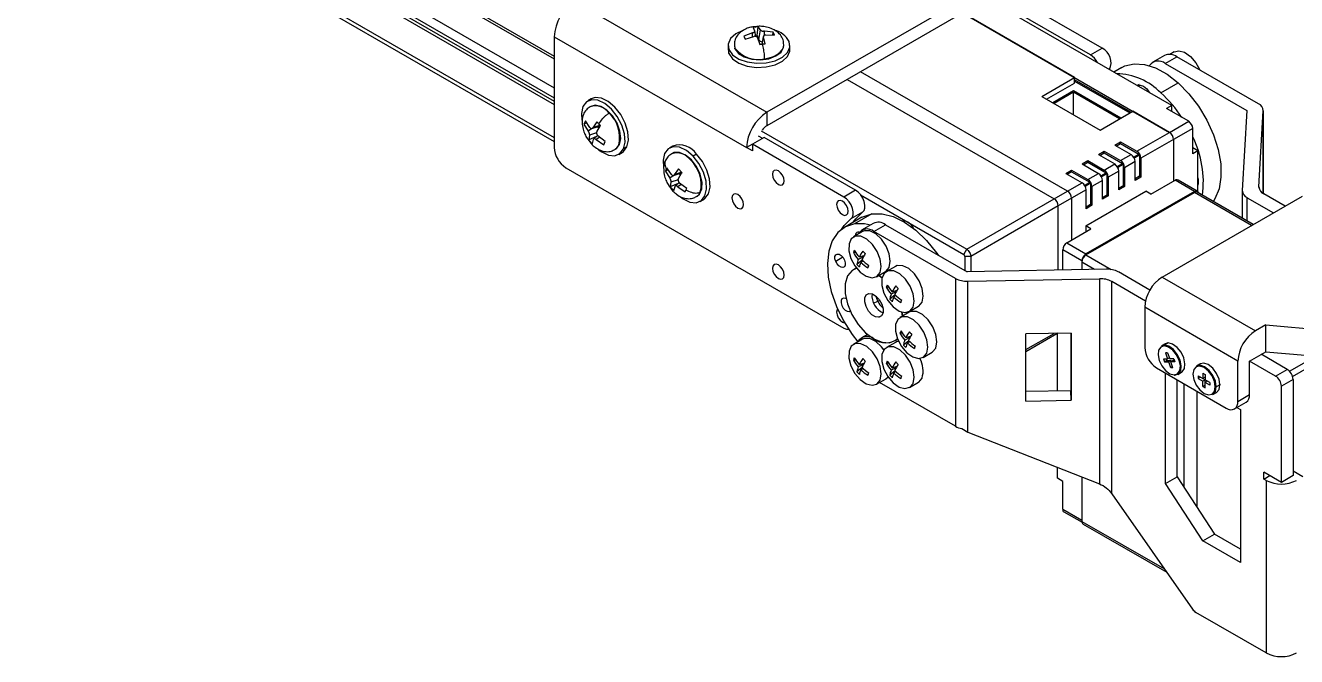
# Model space of a CAD drawing. Header units: millimetres. Extents: x 1258 to 2922, y -135 to 1239.
# Drawn here: x 1422.9 to 1500.1, y 1131.6 to 1170 of the extents above; entities that cross this region are included whole.
import ezdxf

# ---------------------------------------------------------------- set-up
doc = ezdxf.new("R2010")
doc.units = ezdxf.units.MM
doc.header["$LTSCALE"] = 6

msp = doc.modelspace()

# ---------------------------------------------------------------- linework, layer by layer
at = {"color": 7, "linetype": 'Continuous', "lineweight": 25}
for p, q in [((1423.571, 1186.28), (1455.037, 1168.115)), ((1423.571, 1186.28), (1455.037, 1168.115)), ((1423.571, 1186.113), (1455.037, 1167.948)), ((1423.571, 1184.361), (1455.037, 1166.196)), ((1423.571, 1183.749), (1455.037, 1165.584)), ((1423.571, 1183.545), (1455.037, 1165.38)), ((1423.571, 1183.341), (1455.037, 1165.176)), ((1422.937, 1181.453), (1455.037, 1162.922)), ((1481.129, 1172.32), (1467.942, 1164.707)), ((1456.274, 1171.443), (1467.942, 1164.707)), ((1481.129, 1171.504), (1467.942, 1163.891)), ((1492.513, 1165.115), (1481.553, 1171.443)), ((1487.573, 1168.192), (1482.013, 1171.402)), ((1488.28, 1168.6), (1482.72, 1171.81)), ((1479.803, 1170.738), (1492.372, 1163.483)), ((1486.608, 1166.81), (1479.803, 1170.738)), ((1467.097, 1169.86), (1467.197, 1169.656)), ((1467.464, 1169.933), (1467.189, 1169.899)), ((1467.197, 1169.656), (1467.201, 1169.628)), ((1467.274, 1169.31), (1467.199, 1169.655)), ((1467.342, 1169.363), (1467.417, 1169.903)), ((1467.561, 1169.705), (1467.417, 1169.903)), ((1467.441, 1169.117), (1467.561, 1169.705)), ((1467.583, 1169.679), (1467.561, 1169.705)), ((1467.787, 1169.624), (1467.731, 1169.625)), ((1468.318, 1169.579), (1467.787, 1169.624)), ((1455.037, 1169.299), (1466.704, 1162.564)), ((1455.037, 1169.299), (1455.037, 1162.563)), ((1467.057, 1169.526), (1466.536, 1169.34)), ((1466.536, 1169.34), (1466.611, 1169.155)), ((1466.611, 1169.155), (1467.141, 1169.316)), ((1467.108, 1169.542), (1467.057, 1169.526)), ((1467.141, 1169.316), (1467.197, 1169.321)), ((1467.264, 1169.353), (1467.342, 1169.363)), ((1467.342, 1169.363), (1467.441, 1169.117)), ((1467.346, 1169.268), (1467.367, 1169.234)), ((1467.367, 1169.234), (1467.511, 1168.831)), ((1467.73, 1169.331), (1467.625, 1168.85)), ((1467.731, 1169.283), (1467.727, 1169.319)), ((1467.831, 1168.874), (1467.731, 1169.283)), ((1467.82, 1169.405), (1467.872, 1169.414)), ((1467.872, 1169.414), (1468.392, 1169.394)), ((1468.292, 1169.398), (1468.318, 1169.579)), ((1468.392, 1169.394), (1468.318, 1169.579)), ((1465.589, 1168.759), (1465.589, 1168.514)), ((1465.589, 1168.514), (1465.638, 1168.269)), ((1465.638, 1168.269), (1465.638, 1168.514)), ((1465.964, 1168.807), (1465.964, 1168.759)), ((1465.964, 1168.759), (1466.003, 1168.563)), ((1466.003, 1168.563), (1466.003, 1168.611)), ((1468.964, 1168.759), (1468.964, 1168.807)), ((1469.339, 1168.514), (1469.339, 1168.759)), ((1487.573, 1168.192), (1488.28, 1168.6)), ((1492.073, 1168.154), (1491.366, 1167.746)), ((1492.116, 1167.672), (1492.823, 1168.08)), ((1492.668, 1168.383), (1492.392, 1168.223)), ((1497.773, 1165.223), (1492.823, 1168.08)), ((1489.475, 1167.429), (1488.99, 1167.15)), ((1492.116, 1167.672), (1497.065, 1164.814)), ((1472.803, 1166.697), (1485.372, 1159.441)), ((1486.185, 1159.911), (1473.616, 1167.167)), ((1484.628, 1165.667), (1486.608, 1166.81)), ((1486.608, 1166.479), (1486.608, 1166.81)), ((1490.034, 1164.706), (1486.608, 1166.683)), ((1486.608, 1166.601), (1489.963, 1164.665)), ((1484.915, 1165.502), (1486.608, 1166.479)), ((1486.555, 1166.003), (1485.301, 1165.279)), ((1486.555, 1165.921), (1485.372, 1165.238)), ((1489.418, 1164.35), (1486.555, 1166.003)), ((1489.347, 1164.309), (1486.555, 1165.921)), ((1486.555, 1164.555), (1486.555, 1165.921)), ((1490.539, 1166.403), (1490.414, 1166.331)), ((1491.85, 1165.884), (1492.91, 1166.496)), ((1457.281, 1165.514), (1457.069, 1165.392)), ((1457.257, 1165.067), (1457.215, 1165.043)), ((1484.628, 1165.667), (1488.164, 1163.626)), ((1492.513, 1165.115), (1492.195, 1164.932)), ((1492.513, 1164.748), (1492.513, 1165.115)), ((1467.942, 1164.707), (1467.942, 1163.891)), ((1488.164, 1163.626), (1490.144, 1164.769)), ((1492.372, 1163.483), (1490.144, 1164.769)), ((1493.539, 1164.156), (1492.195, 1164.932)), ((1497.065, 1164.814), (1496.791, 1159.945)), ((1497.804, 1160.176), (1498.065, 1164.795)), ((1498.065, 1159.768), (1498.065, 1164.814)), ((1456.925, 1164.19), (1456.837, 1163.991)), ((1457.006, 1164.068), (1456.837, 1163.991)), ((1456.837, 1163.991), (1457.096, 1163.557)), ((1457.195, 1163.782), (1456.925, 1164.19)), ((1457.096, 1163.557), (1457.126, 1163.512)), ((1457.23, 1163.748), (1457.195, 1163.782)), ((1457.317, 1163.724), (1457.834, 1163.889)), ((1457.369, 1163.766), (1457.345, 1163.738)), ((1457.616, 1164.128), (1457.369, 1163.766)), ((1457.601, 1163.469), (1457.613, 1163.511)), ((1457.613, 1163.511), (1457.831, 1163.902)), ((1467.588, 1163.585), (1480.068, 1156.38)), ((1490.392, 1162.34), (1492.372, 1163.483)), ((1492.372, 1163.483), (1493.539, 1164.156)), ((1493.786, 1163.727), (1492.62, 1163.054)), ((1493.786, 1162.176), (1493.786, 1163.727)), ((1456.99, 1163.181), (1457.287, 1162.785)), ((1457.169, 1163.314), (1457.129, 1163.025)), ((1457.603, 1163.239), (1457.129, 1163.025)), ((1457.175, 1163.352), (1457.169, 1163.314)), ((1457.345, 1162.799), (1457.414, 1163.058)), ((1457.414, 1163.058), (1457.431, 1163.083)), ((1457.663, 1163.294), (1457.425, 1163.077)), ((1457.545, 1163.073), (1457.587, 1163.043)), ((1457.587, 1163.043), (1458.036, 1162.738)), ((1457.638, 1163.271), (1457.653, 1163.306)), ((1457.686, 1163.268), (1457.65, 1163.309)), ((1458.123, 1162.936), (1457.686, 1163.268)), ((1458.036, 1162.738), (1458.123, 1162.936)), ((1458.989, 1162.74), (1458.948, 1162.716)), ((1467.058, 1162.768), (1466.704, 1162.564)), ((1467.765, 1163.176), (1467.058, 1162.768)), ((1467.058, 1162.768), (1467.058, 1162.36)), ((1472.618, 1159.558), (1467.058, 1162.768)), ((1467.411, 1163.278), (1467.676, 1163.125)), ((1473.325, 1159.967), (1467.765, 1163.176)), ((1489.049, 1162.707), (1489.402, 1162.911)), ((1489.049, 1162.707), (1490.039, 1162.136)), ((1489.137, 1162.656), (1489.402, 1162.809)), ((1489.402, 1162.911), (1490.392, 1162.34)), ((1489.402, 1162.809), (1489.402, 1162.911)), ((1489.402, 1162.809), (1490.516, 1162.166)), ((1492.62, 1163.054), (1490.64, 1161.911)), ((1492.62, 1163.054), (1492.62, 1160.517)), ((1458.715, 1162.445), (1458.757, 1162.469)), ((1458.944, 1162.144), (1459.156, 1162.266)), ((1459.447, 1162.605), (1459.235, 1162.483)), ((1462.231, 1162.657), (1462.019, 1162.534)), ((1462.206, 1162.209), (1462.165, 1162.185)), ((1463.671, 1162.159), (1463.459, 1162.037)), ((1467.058, 1162.36), (1466.704, 1162.564)), ((1488.059, 1162.136), (1488.412, 1162.34)), ((1488.059, 1162.136), (1489.049, 1161.564)), ((1488.147, 1162.085), (1488.412, 1162.238)), ((1488.412, 1162.34), (1489.402, 1161.768)), ((1488.412, 1162.238), (1488.412, 1162.34)), ((1488.412, 1162.238), (1489.526, 1161.595)), ((1489.402, 1161.768), (1490.039, 1162.136)), ((1490.551, 1162.105), (1490.551, 1160.819)), ((1490.64, 1161.911), (1490.64, 1160.768)), ((1494.104, 1162.36), (1493.786, 1162.543)), ((1494.104, 1162.36), (1493.786, 1162.176)), ((1494.104, 1159.87), (1494.104, 1162.36)), ((1455.744, 1161.338), (1472.618, 1151.597)), ((1461.956, 1161.212), (1461.787, 1161.136)), ((1461.787, 1161.136), (1462.045, 1160.7)), ((1462.146, 1160.925), (1461.875, 1161.334)), ((1462.567, 1161.269), (1462.319, 1160.909)), ((1462.783, 1161.043), (1462.567, 1161.269)), ((1463.358, 1161.812), (1463.317, 1161.788)), ((1486.079, 1160.993), (1486.432, 1161.197)), ((1486.432, 1161.197), (1487.422, 1160.625)), ((1486.432, 1161.095), (1486.432, 1161.197)), ((1487.069, 1161.564), (1487.422, 1161.768)), ((1487.069, 1161.564), (1488.059, 1160.993)), ((1487.157, 1161.513), (1487.422, 1161.666)), ((1487.422, 1161.768), (1488.412, 1161.197)), ((1487.422, 1161.666), (1487.422, 1161.768)), ((1487.422, 1161.666), (1488.536, 1161.023)), ((1488.412, 1161.197), (1489.049, 1161.564)), ((1489.296, 1161.135), (1488.66, 1160.768)), ((1489.296, 1159.992), (1489.296, 1161.135)), ((1489.561, 1161.533), (1489.561, 1160.247)), ((1490.286, 1161.707), (1489.65, 1161.339)), ((1489.65, 1161.339), (1489.65, 1160.196)), ((1490.286, 1160.564), (1490.286, 1161.707)), ((1462.045, 1160.7), (1462.076, 1160.655)), ((1462.118, 1160.458), (1462.077, 1160.17)), ((1462.556, 1160.386), (1462.077, 1160.17)), ((1462.124, 1160.495), (1462.118, 1160.458)), ((1462.181, 1160.891), (1462.146, 1160.925)), ((1462.268, 1160.866), (1462.827, 1161.045)), ((1462.319, 1160.909), (1462.295, 1160.88)), ((1462.612, 1160.437), (1462.373, 1160.22)), ((1462.552, 1160.611), (1462.564, 1160.652)), ((1462.564, 1160.652), (1462.783, 1161.043)), ((1462.584, 1160.412), (1462.601, 1160.449)), ((1462.636, 1160.409), (1462.599, 1160.451)), ((1463.072, 1160.077), (1462.636, 1160.409)), ((1486.079, 1160.993), (1487.069, 1160.421)), ((1486.167, 1160.942), (1486.432, 1161.095)), ((1486.185, 1159.911), (1487.069, 1160.421)), ((1486.432, 1161.095), (1487.546, 1160.452)), ((1487.422, 1160.625), (1488.059, 1160.993)), ((1487.581, 1160.39), (1487.581, 1159.104)), ((1488.306, 1160.564), (1487.67, 1160.197)), ((1488.306, 1159.421), (1488.306, 1160.564)), ((1488.571, 1160.962), (1488.571, 1159.676)), ((1488.66, 1160.768), (1488.66, 1159.625)), ((1490.551, 1160.819), (1490.286, 1160.666)), ((1490.64, 1160.768), (1490.286, 1160.564)), ((1490.551, 1160.819), (1490.64, 1160.768)), ((1491.25, 1159.726), (1492.717, 1160.573)), ((1493.883, 1159.899), (1492.717, 1160.573)), ((1494.058, 1159.917), (1492.892, 1160.59)), ((1462.077, 1160.17), (1462.292, 1159.944)), ((1462.292, 1159.944), (1462.363, 1160.201)), ((1462.363, 1160.201), (1462.38, 1160.226)), ((1462.495, 1160.216), (1462.536, 1160.185)), ((1462.536, 1160.185), (1462.984, 1159.879)), ((1463.665, 1159.587), (1463.706, 1159.611)), ((1473.325, 1159.967), (1472.618, 1159.558)), ((1473.628, 1159.689), (1479.892, 1156.074)), ((1485.372, 1159.441), (1486.185, 1159.911)), ((1487.316, 1159.992), (1486.432, 1159.482)), ((1487.29, 1157.807), (1490.931, 1159.91)), ((1493.883, 1159.899), (1487.307, 1156.103)), ((1487.307, 1156.038), (1493.883, 1159.834)), ((1487.316, 1158.849), (1487.316, 1159.992)), ((1487.67, 1160.197), (1487.67, 1159.053)), ((1488.571, 1159.676), (1488.306, 1159.523)), ((1488.66, 1159.625), (1488.306, 1159.421)), ((1488.571, 1159.676), (1488.66, 1159.625)), ((1489.561, 1160.247), (1489.296, 1160.094)), ((1489.65, 1160.196), (1489.296, 1159.992)), ((1489.561, 1160.247), (1489.65, 1160.196)), ((1491.25, 1159.726), (1490.931, 1159.91)), ((1491.932, 1154.695), (1500.453, 1159.614)), ((1497.461, 1157.887), (1494.058, 1159.852)), ((1494.104, 1160.197), (1494.117, 1160.205)), ((1496.79, 1159.926), (1496.79, 1158.275)), ((1499.392, 1159.002), (1498.097, 1159.749)), ((1463.894, 1159.286), (1464.106, 1159.409)), ((1480.068, 1156.38), (1485.372, 1159.441)), ((1485.619, 1159.013), (1480.316, 1155.951)), ((1486.432, 1159.482), (1485.619, 1159.013)), ((1485.619, 1155.121), (1485.619, 1159.013)), ((1486.432, 1159.482), (1486.432, 1156.945)), ((1487.581, 1159.104), (1487.316, 1158.951)), ((1487.67, 1159.053), (1487.316, 1158.849)), ((1487.581, 1159.104), (1487.67, 1159.053)), ((1497.083, 1159.518), (1498.685, 1158.593)), ((1473.706, 1158.327), (1472.645, 1157.714)), ((1473.743, 1158.632), (1473.036, 1158.224)), ((1474.308, 1158.537), (1473.247, 1157.924)), ((1473.738, 1157.454), (1473.193, 1157.14)), ((1473.545, 1157.418), (1473.456, 1157.425)), ((1474.395, 1157.949), (1473.688, 1157.541)), ((1474.438, 1157.467), (1475.145, 1157.875)), ((1479.388, 1154.609), (1474.438, 1157.467)), ((1475.145, 1157.875), (1480.095, 1155.018)), ((1486.141, 1156.777), (1487.608, 1157.624)), ((1487.608, 1157.624), (1487.29, 1157.807)), ((1487.29, 1157.807), (1487.29, 1157.44)), ((1486.141, 1156.777), (1487.307, 1156.103)), ((1473.34, 1156.174), (1473.187, 1156.183)), ((1473.793, 1155.914), (1473.48, 1155.765)), ((1473.546, 1155.915), (1473.842, 1156.004)), ((1480.316, 1155.951), (1479.962, 1155.951)), ((1479.962, 1155.951), (1479.962, 1155.094)), ((1480.316, 1155.951), (1480.316, 1155.022)), ((1487.06, 1155.675), (1485.893, 1156.348)), ((1485.893, 1155.127), (1485.893, 1156.348)), ((1473.377, 1155.25), (1473.188, 1155.141)), ((1473.73, 1155.723), (1473.404, 1155.463)), ((1473.642, 1155.595), (1473.757, 1155.698)), ((1474.096, 1155.42), (1474.066, 1155.263)), ((1474.593, 1154.715), (1475.138, 1155.029)), ((1475.738, 1155.343), (1475.193, 1155.028)), ((1488.53, 1155.176), (1480.095, 1155.018)), ((1487.06, 1155.675), (1487.06, 1155.148)), ((1487.06, 1155.609), (1487.06, 1155.148)), ((1491.182, 1153.903), (1489.27, 1155.007)), ((1474.933, 1154.65), (1474.75, 1154.805)), ((1479.388, 1154.609), (1479.388, 1145.627)), ((1480.127, 1154.441), (1488.129, 1154.591)), ((1480.127, 1145.28), (1480.127, 1154.441)), ((1488.129, 1154.591), (1488.129, 1142.136)), ((1490.917, 1153.24), (1488.869, 1154.422)), ((1488.869, 1141.528), (1488.869, 1154.422)), ((1491.932, 1154.695), (1497.589, 1151.43)), ((1475.34, 1154.063), (1475.187, 1154.072)), ((1475.73, 1153.612), (1475.404, 1153.351)), ((1475.793, 1153.803), (1475.48, 1153.654)), ((1475.546, 1153.803), (1475.842, 1153.893)), ((1475.642, 1153.483), (1475.757, 1153.587)), ((1476.096, 1153.309), (1476.066, 1153.152)), ((1476.593, 1152.603), (1477.138, 1152.918)), ((1496.528, 1149.592), (1490.871, 1152.858)), ((1490.871, 1152.858), (1490.871, 1150.409)), ((1472.93, 1152.599), (1472.996, 1152.627)), ((1476.567, 1152.555), (1476.021, 1152.241)), ((1476.178, 1152.331), (1476.135, 1152.568)), ((1474.043, 1151.214), (1473.688, 1151.009)), ((1476.169, 1151.275), (1476.015, 1151.284)), ((1476.374, 1151.016), (1476.671, 1151.105)), ((1486.412, 1151.293), (1483.664, 1151.241)), ((1483.664, 1150.172), (1485.547, 1151.259)), ((1483.664, 1147.158), (1483.664, 1151.241)), ((1485.57, 1151.277), (1485.547, 1151.259)), ((1485.547, 1151.259), (1485.575, 1151.275)), ((1485.575, 1147.772), (1485.575, 1151.277)), ((1486.38, 1151.292), (1486.38, 1147.787)), ((1486.412, 1151.293), (1486.412, 1147.21)), ((1498.217, 1151.792), (1497.589, 1151.43)), ((1498.217, 1151.792), (1502.203, 1151.44)), ((1498.217, 1150.159), (1498.217, 1151.792)), ((1473.738, 1150.922), (1473.193, 1150.607)), ((1475.738, 1150.724), (1475.193, 1150.409)), ((1476.559, 1150.824), (1476.233, 1150.564)), ((1476.622, 1151.015), (1476.308, 1150.866)), ((1476.471, 1150.696), (1476.585, 1150.799)), ((1476.924, 1150.521), (1476.895, 1150.364)), ((1492.111, 1150.646), (1491.885, 1150.515)), ((1492.07, 1150.562), (1491.885, 1150.515)), ((1492.296, 1150.693), (1492.07, 1150.562)), ((1492.296, 1150.693), (1492.111, 1150.646)), ((1473.34, 1149.642), (1473.187, 1149.651)), ((1477.421, 1149.816), (1477.966, 1150.131)), ((1492.008, 1149.725), (1492.262, 1149.724)), ((1492.008, 1149.725), (1492.071, 1149.543)), ((1492.213, 1149.624), (1492.071, 1149.543)), ((1492.262, 1150.089), (1492.136, 1150.09)), ((1492.136, 1150.09), (1492.262, 1149.724)), ((1492.178, 1149.725), (1492.213, 1149.624)), ((1492.213, 1149.624), (1492.466, 1149.624)), ((1492.262, 1150.089), (1492.388, 1149.724)), ((1492.367, 1149.785), (1492.262, 1149.724)), ((1492.466, 1149.624), (1492.325, 1149.542)), ((1492.641, 1149.723), (1492.388, 1149.724)), ((1492.593, 1149.623), (1492.451, 1149.542)), ((1492.487, 1149.562), (1492.466, 1149.624)), ((1492.676, 1149.623), (1492.593, 1149.623)), ((1492.641, 1149.723), (1492.704, 1149.541)), ((1496.528, 1147.143), (1496.528, 1149.592)), ((1497.235, 1149.592), (1498.217, 1150.159)), ((1497.235, 1147.551), (1497.235, 1149.592)), ((1498.816, 1148.68), (1497.235, 1149.592)), ((1499.523, 1149.088), (1497.943, 1150.001)), ((1498.217, 1150.159), (1502.203, 1149.807)), ((1499.668, 1148.968), (1501.264, 1149.89)), ((1499.845, 1148.662), (1501.878, 1149.835)), ((1473.73, 1149.191), (1473.404, 1148.93)), ((1473.793, 1149.382), (1473.48, 1149.233)), ((1473.546, 1149.382), (1473.842, 1149.472)), ((1473.642, 1149.062), (1473.757, 1149.166)), ((1474.096, 1148.887), (1474.066, 1148.731)), ((1475.34, 1149.444), (1475.187, 1149.453)), ((1475.73, 1148.993), (1475.404, 1148.732)), ((1475.793, 1149.184), (1475.48, 1149.035)), ((1475.546, 1149.184), (1475.842, 1149.274)), ((1475.642, 1148.864), (1475.757, 1148.968)), ((1491.579, 1149.184), (1495.821, 1146.735)), ((1492.071, 1149.543), (1492.325, 1149.542)), ((1492.137, 1142.147), (1492.137, 1148.862)), ((1492.451, 1149.177), (1492.325, 1149.542)), ((1492.577, 1149.176), (1492.451, 1149.542)), ((1492.704, 1149.541), (1492.451, 1149.542)), ((1492.556, 1149.238), (1492.451, 1149.177)), ((1492.577, 1149.176), (1492.451, 1149.177)), ((1492.885, 1148.783), (1493.111, 1148.914)), ((1494.232, 1149.421), (1494.006, 1149.291)), ((1494.407, 1148.858), (1494.548, 1148.776)), ((1494.407, 1148.858), (1494.407, 1148.531)), ((1498.816, 1148.68), (1499.523, 1149.088)), ((1474.593, 1148.182), (1475.138, 1148.497)), ((1479.388, 1145.627), (1474.777, 1148.289)), ((1476.096, 1148.689), (1476.066, 1148.533)), ((1476.593, 1147.984), (1477.138, 1148.299)), ((1492.844, 1142.555), (1492.844, 1148.453)), ((1493.247, 1148.221), (1493.247, 1141.937)), ((1494.124, 1148.694), (1494.407, 1148.531)), ((1494.124, 1148.694), (1494.124, 1148.531)), ((1494.266, 1148.613), (1494.124, 1148.531)), ((1494.124, 1148.531), (1494.407, 1148.368)), ((1494.266, 1148.613), (1494.548, 1148.449)), ((1494.266, 1148.613), (1494.266, 1148.613)), ((1494.548, 1148.613), (1494.407, 1148.531)), ((1494.548, 1148.449), (1494.407, 1148.368)), ((1494.407, 1148.041), (1494.407, 1148.368)), ((1494.548, 1148.123), (1494.407, 1148.041)), ((1494.407, 1148.041), (1494.548, 1147.959)), ((1494.548, 1148.776), (1494.548, 1148.449)), ((1494.831, 1148.286), (1494.548, 1148.449)), ((1494.548, 1148.286), (1494.548, 1148.449)), ((1494.69, 1148.368), (1494.548, 1148.286)), ((1494.548, 1147.959), (1494.548, 1148.286)), ((1494.831, 1148.123), (1494.548, 1148.286)), ((1494.831, 1148.286), (1494.69, 1148.368)), ((1494.831, 1148.286), (1494.831, 1148.123)), ((1495.439, 1148.147), (1495.213, 1148.017)), ((1499.876, 1148.476), (1499.169, 1148.068)), ((1499.169, 1142.221), (1499.169, 1148.068)), ((1499.876, 1148.476), (1499.876, 1142.63)), ((1486.38, 1147.787), (1483.664, 1147.736)), ((1486.412, 1147.21), (1486.38, 1147.787)), ((1494.06, 1140.689), (1494.06, 1147.751)), ((1495.006, 1147.559), (1495.232, 1147.689)), ((1496.528, 1147.143), (1497.235, 1147.551)), ((1483.664, 1147.158), (1486.412, 1147.21)), ((1496.321, 1146.685), (1497.028, 1147.093)), ((1496.468, 1146.77), (1496.677, 1146.649)), ((1496.677, 1146.649), (1496.677, 1137.354)), ((1479.764, 1145.491), (1480.127, 1145.28)), ((1480.127, 1145.28), (1488.129, 1142.136)), ((1485.575, 1142.467), (1485.575, 1143.14)), ((1499.169, 1142.221), (1498.108, 1142.834)), ((1498.108, 1142.425), (1498.108, 1142.834)), ((1498.108, 1142.425), (1498.462, 1142.63)), ((1499.876, 1142.63), (1499.169, 1142.221)), ((1500.466, 1142.562), (1499.876, 1142.902)), ((1485.893, 1142.283), (1485.575, 1142.467)), ((1485.893, 1140.589), (1485.893, 1142.283)), ((1487.06, 1142.556), (1487.06, 1139.915)), ((1487.06, 1142.556), (1487.06, 1139.85)), ((1492.137, 1142.147), (1492.844, 1142.555)), ((1494.407, 1138.665), (1492.137, 1142.147)), ((1492.844, 1142.555), (1495.114, 1139.073)), ((1498.25, 1142.344), (1498.108, 1142.425)), ((1498.25, 1142.344), (1498.25, 1131.859)), ((1488.869, 1141.528), (1493.772, 1134.524)), ((1485.893, 1140.589), (1487.06, 1139.915)), ((1485.966, 1140.429), (1487.065, 1139.794)), ((1487.132, 1139.69), (1492.206, 1136.761)), ((1494.407, 1138.665), (1495.114, 1139.073)), ((1496.677, 1138.171), (1495.114, 1139.073)), ((1496.677, 1137.354), (1494.407, 1138.665)), ((1498.25, 1131.859), (1493.982, 1134.323))]:
    msp.add_line(p, q, dxfattribs=at)
at = {"color": 8, "linetype": 'Continuous', "lineweight": 25}
for p, q in [((1423.156, 1181.579), (1455.037, 1163.175)), ((1467.188, 1169.911), (1467.257, 1169.886)), ((1467.797, 1169.396), (1467.787, 1169.624)), ((1467.067, 1169.293), (1467.057, 1169.526)), ((1467.643, 1168.853), (1467.731, 1169.283)), ((1498.065, 1164.795), (1498.065, 1159.768)), ((1457.361, 1163.738), (1457.096, 1163.557)), ((1457.601, 1163.465), (1457.169, 1163.314)), ((1457.812, 1163.921), (1457.369, 1163.766)), ((1457.796, 1163.185), (1457.587, 1163.043)), ((1490.195, 1161.981), (1490.516, 1162.166)), ((1490.551, 1162.105), (1490.23, 1161.92)), ((1489.205, 1161.409), (1489.526, 1161.595)), ((1489.561, 1161.533), (1489.24, 1161.348)), ((1462.307, 1160.879), (1462.045, 1160.7)), ((1462.552, 1160.609), (1462.118, 1160.458)), ((1462.763, 1161.063), (1462.319, 1160.909)), ((1487.225, 1160.266), (1487.546, 1160.452)), ((1487.581, 1160.39), (1487.261, 1160.205)), ((1488.215, 1160.838), (1488.536, 1161.023)), ((1488.571, 1160.962), (1488.25, 1160.777)), ((1462.744, 1160.327), (1462.536, 1160.185)), ((1497.359, 1157.828), (1493.883, 1159.834)), ((1497.804, 1160.139), (1497.804, 1160.176)), ((1497.083, 1158.105), (1497.083, 1159.518)), ((1472.555, 1155.898), (1472.116, 1155.644)), ((1487.307, 1156.038), (1488.839, 1155.154)), ((1487.833, 1155.163), (1487.06, 1155.609)), ((1474.42, 1153.116), (1474.668, 1153.224)), ((1474.668, 1153.224), (1474.785, 1153.292)), ((1472.93, 1152.599), (1472.992, 1152.636)), ((1474.742, 1152.249), (1474.915, 1152.35)), ((1483.664, 1150.29), (1485.366, 1151.273)), ((1487.06, 1139.85), (1492.067, 1136.959))]:
    msp.add_line(p, q, dxfattribs=at)
at = {"color": 7, "linetype": 'Continuous', "lineweight": 25, "flags": 128}
for points in [[(1466.472, 1169.677), (1466.047, 1169.468), (1465.737, 1169.18), (1465.596, 1168.852), (1465.638, 1168.514)], [(1465.638, 1168.514), (1465.858, 1168.2), (1466.236, 1167.941), (1466.734, 1167.762), (1467.304, 1167.68), (1467.889, 1167.705), (1468.432, 1167.832), (1468.881, 1168.05), (1469.191, 1168.337), (1469.332, 1168.666), (1469.291, 1169.004)], [(1465.638, 1168.269), (1465.858, 1167.955), (1466.236, 1167.696), (1466.734, 1167.517), (1467.304, 1167.435), (1467.889, 1167.46), (1468.432, 1167.587), (1468.881, 1167.805), (1469.191, 1168.092), (1469.332, 1168.421), (1469.339, 1168.514)], [(1466.003, 1168.563), (1466.207, 1168.286), (1466.563, 1168.067), (1467.028, 1167.93), (1467.545, 1167.894), (1468.052, 1167.962), (1468.489, 1168.126), (1468.802, 1168.367), (1468.953, 1168.655), (1468.964, 1168.759)], [(1492.668, 1168.383), (1492.942, 1168.448), (1493.294, 1168.353), (1493.655, 1168.098), (1493.978, 1167.718), (1494.213, 1167.277)], [(1489.475, 1167.429), (1489.66, 1167.522), (1490.225, 1167.657), (1490.859, 1167.617), (1491.534, 1167.404), (1492.227, 1167.025), (1492.91, 1166.496)], [(1490.414, 1166.331), (1490.42, 1166.334), (1490.594, 1166.363), (1490.798, 1166.288), (1491, 1166.121), (1491.167, 1165.893)], [(1492.91, 1166.496), (1493.558, 1165.836), (1494.144, 1165.07), (1494.647, 1164.229), (1495.047, 1163.345), (1495.329, 1162.451), (1495.482, 1161.582), (1495.501, 1160.771), (1495.384, 1160.05), (1495.136, 1159.446), (1495.048, 1159.308)], [(1456.778, 1165.053), (1456.684, 1164.64), (1456.705, 1164.229)], [(1459.235, 1162.483), (1459.329, 1162.895), (1459.294, 1163.393), (1459.132, 1163.927), (1458.861, 1164.446), (1458.505, 1164.898), (1458.101, 1165.24), (1457.688, 1165.438), (1457.306, 1165.472), (1456.992, 1165.339), (1456.778, 1165.053)], [(1458.989, 1162.74), (1459.067, 1163.111), (1459.016, 1163.562), (1458.844, 1164.037), (1458.57, 1164.48), (1458.229, 1164.837), (1457.861, 1165.065), (1457.51, 1165.137), (1457.257, 1165.067)], [(1459.447, 1162.605), (1459.541, 1163.017), (1459.506, 1163.515), (1459.344, 1164.05), (1459.073, 1164.568), (1458.717, 1165.021), (1458.313, 1165.363), (1457.9, 1165.56), (1457.518, 1165.594), (1457.281, 1165.514)], [(1458.757, 1162.469), (1458.794, 1162.492), (1458.989, 1162.74)], [(1457.729, 1162.431), (1457.912, 1162.295), (1458.325, 1162.098), (1458.707, 1162.063), (1459.021, 1162.196), (1459.235, 1162.483)], [(1458.715, 1162.445), (1458.72, 1162.448), (1458.738, 1162.459)], [(1459.156, 1162.266), (1459.233, 1162.319), (1459.447, 1162.605)], [(1463.459, 1162.037), (1463.055, 1162.38), (1462.642, 1162.579), (1462.259, 1162.615), (1461.945, 1162.484), (1461.729, 1162.199), (1461.634, 1161.787), (1461.657, 1161.354)], [(1463.358, 1161.812), (1462.998, 1162.11), (1462.633, 1162.263), (1462.307, 1162.254), (1462.206, 1162.209)], [(1462.687, 1159.566), (1462.858, 1159.44), (1463.271, 1159.241), (1463.654, 1159.206), (1463.968, 1159.337), (1464.183, 1159.622), (1464.279, 1160.033), (1464.244, 1160.53), (1464.084, 1161.064), (1463.813, 1161.584), (1463.459, 1162.037)], [(1464.106, 1159.409), (1464.18, 1159.459), (1464.395, 1159.744), (1464.491, 1160.155), (1464.456, 1160.653), (1464.296, 1161.187), (1464.026, 1161.706), (1463.671, 1162.159)], [(1463.706, 1159.611), (1463.853, 1159.739), (1463.993, 1160.052), (1464.007, 1160.468), (1463.895, 1160.938), (1463.67, 1161.405), (1463.358, 1161.812)], [(1468.634, 1161.143), (1468.499, 1161.19), (1468.384, 1161.168), (1468.308, 1161.08), (1468.281, 1160.939), (1468.308, 1160.768), (1468.384, 1160.591), (1468.499, 1160.436), (1468.634, 1160.327), (1468.77, 1160.28), (1468.884, 1160.302), (1468.961, 1160.39), (1468.988, 1160.531), (1468.961, 1160.703), (1468.884, 1160.88), (1468.77, 1161.034), (1468.634, 1161.143)], [(1463.665, 1159.587), (1463.668, 1159.589), (1463.686, 1159.6)], [(1466.174, 1159.706), (1466.038, 1159.753), (1465.924, 1159.731), (1465.847, 1159.643), (1465.82, 1159.502), (1465.847, 1159.33), (1465.924, 1159.153), (1466.038, 1158.999), (1466.174, 1158.89), (1466.309, 1158.843), (1466.424, 1158.865), (1466.5, 1158.953), (1466.527, 1159.094), (1466.5, 1159.266), (1466.424, 1159.442), (1466.309, 1159.597), (1466.174, 1159.706)], [(1473.743, 1158.632), (1473.834, 1158.735), (1473.883, 1158.886), (1473.886, 1159.072), (1473.842, 1159.279), (1473.756, 1159.488), (1473.634, 1159.682), (1473.486, 1159.847), (1473.325, 1159.967)], [(1493.883, 1159.899), (1493.932, 1159.922), (1493.978, 1159.932), (1494.021, 1159.931), (1494.058, 1159.917), (1494.089, 1159.891), (1494.112, 1159.855), (1494.126, 1159.813)], [(1472.524, 1159.307), (1472.388, 1159.354), (1472.274, 1159.331), (1472.197, 1159.243), (1472.17, 1159.102), (1472.197, 1158.931), (1472.274, 1158.754), (1472.388, 1158.599), (1472.524, 1158.49), (1472.659, 1158.443), (1472.774, 1158.465), (1472.85, 1158.554), (1472.877, 1158.694), (1472.85, 1158.866), (1472.774, 1159.043), (1472.659, 1159.197), (1472.524, 1159.307)], [(1473.036, 1158.224), (1473.127, 1158.327), (1473.176, 1158.478), (1473.179, 1158.664), (1473.135, 1158.87), (1473.049, 1159.08), (1472.927, 1159.274), (1472.779, 1159.438), (1472.618, 1159.558)], [(1472.463, 1157.592), (1472.623, 1157.831), (1473.036, 1158.224)], [(1473.185, 1158.026), (1473.33, 1158.239), (1473.743, 1158.632)], [(1473.706, 1158.327), (1473.762, 1158.358), (1474.308, 1158.537)], [(1474.308, 1158.537), (1474.926, 1158.541), (1475.594, 1158.371), (1476.285, 1158.032), (1476.973, 1157.539), (1477.631, 1156.909), (1478.235, 1156.168), (1478.327, 1156.038)], [(1473.247, 1157.924), (1472.702, 1157.745), (1472.25, 1157.399), (1471.91, 1156.898), (1471.694, 1156.262), (1471.611, 1155.516), (1471.663, 1154.687), (1471.849, 1153.809), (1472.162, 1152.914), (1472.59, 1152.037), (1473.116, 1151.212), (1473.466, 1150.761)], [(1474.232, 1157.855), (1473.865, 1157.929), (1473.247, 1157.924)], [(1475.355, 1155.282), (1475.428, 1155.652), (1475.367, 1156.102), (1475.18, 1156.57), (1474.893, 1156.994), (1474.545, 1157.317), (1474.182, 1157.494), (1473.854, 1157.502), (1473.738, 1157.454)], [(1474.81, 1154.968), (1474.883, 1155.337), (1474.821, 1155.787), (1474.635, 1156.255), (1474.348, 1156.679), (1474, 1157.002), (1473.637, 1157.179), (1473.309, 1157.187), (1473.06, 1157.025), (1472.923, 1156.715), (1472.917, 1156.298), (1473.043, 1155.832), (1473.284, 1155.378), (1473.607, 1154.998), (1473.968, 1154.744), (1474.32, 1154.649), (1474.614, 1154.727), (1474.81, 1154.968)], [(1472.116, 1155.644), (1472.071, 1155.804), (1472.073, 1155.946), (1472.124, 1156.048), (1472.213, 1156.095), (1472.329, 1156.08), (1472.453, 1156.005), (1472.567, 1155.882), (1472.653, 1155.729)], [(1479.892, 1156.074), (1479.991, 1156.245), (1480.068, 1156.38)], [(1468.634, 1154.611), (1468.77, 1154.564), (1468.884, 1154.586), (1468.961, 1154.675), (1468.988, 1154.815), (1468.961, 1154.987), (1468.884, 1155.164), (1468.77, 1155.318), (1468.634, 1155.428), (1468.499, 1155.475), (1468.384, 1155.452), (1468.308, 1155.364), (1468.281, 1155.224), (1468.308, 1155.052), (1468.384, 1154.875), (1468.499, 1154.72), (1468.634, 1154.611)], [(1472.653, 1155.729), (1472.698, 1155.569), (1472.695, 1155.427), (1472.645, 1155.325), (1472.555, 1155.278), (1472.439, 1155.293), (1472.315, 1155.368), (1472.201, 1155.491), (1472.116, 1155.644)], [(1473.395, 1155.226), (1473.107, 1155.088), (1472.833, 1154.759), (1472.689, 1154.285), (1472.687, 1153.705), (1472.827, 1153.066), (1473.097, 1152.42), (1473.476, 1151.819), (1473.932, 1151.312), (1474.43, 1150.939), (1474.928, 1150.731), (1475.387, 1150.706)], [(1476.81, 1152.856), (1476.883, 1153.226), (1476.821, 1153.676), (1476.635, 1154.144), (1476.348, 1154.568), (1476, 1154.891), (1475.637, 1155.068), (1475.309, 1155.076), (1475.06, 1154.914), (1474.923, 1154.604), (1474.917, 1154.187), (1475.043, 1153.72), (1475.284, 1153.266), (1475.607, 1152.887), (1475.968, 1152.632), (1476.32, 1152.538), (1476.614, 1152.616), (1476.81, 1152.856)], [(1475.138, 1155.029), (1475.159, 1155.042), (1475.355, 1155.282)], [(1477.355, 1153.171), (1477.428, 1153.541), (1477.367, 1153.99), (1477.18, 1154.459), (1476.893, 1154.883), (1476.545, 1155.205), (1476.182, 1155.383), (1475.854, 1155.391), (1475.738, 1155.343)], [(1474.725, 1154.825), (1474.783, 1154.779), (1474.938, 1154.646)], [(1474.742, 1152.249), (1474.536, 1152.276), (1474.315, 1152.409), (1474.113, 1152.628), (1473.961, 1152.901), (1473.881, 1153.184), (1473.886, 1153.436), (1473.975, 1153.618), (1474.134, 1153.702)], [(1474.134, 1153.702), (1474.34, 1153.676), (1474.561, 1153.543), (1474.763, 1153.323), (1474.915, 1153.051), (1474.995, 1152.767), (1474.99, 1152.515), (1474.901, 1152.333), (1474.742, 1152.249)], [(1474.668, 1153.224), (1474.592, 1153.456), (1474.583, 1153.524)], [(1472.228, 1152.761), (1472.197, 1152.711), (1472.17, 1152.57), (1472.197, 1152.398), (1472.274, 1152.222), (1472.388, 1152.067), (1472.524, 1151.958)], [(1472.588, 1153.417), (1472.498, 1153.369), (1472.448, 1153.267), (1472.446, 1153.125), (1472.49, 1152.966), (1472.576, 1152.813), (1472.69, 1152.689), (1472.814, 1152.614), (1472.93, 1152.599)], [(1472.741, 1153.385), (1472.704, 1153.402), (1472.588, 1153.417)], [(1477.138, 1152.918), (1477.159, 1152.931), (1477.355, 1153.171)], [(1472.524, 1151.958), (1472.659, 1151.911), (1472.663, 1151.91)], [(1477.638, 1150.069), (1477.711, 1150.438), (1477.65, 1150.888), (1477.463, 1151.356), (1477.177, 1151.78), (1476.828, 1152.103), (1476.466, 1152.28), (1476.137, 1152.288), (1475.888, 1152.126), (1475.751, 1151.816), (1475.745, 1151.399), (1475.871, 1150.933), (1476.112, 1150.479), (1476.435, 1150.099), (1476.797, 1149.845), (1477.148, 1149.75), (1477.442, 1149.828), (1477.638, 1150.069)], [(1476.135, 1152.567), (1476.172, 1152.373), (1476.178, 1152.33)], [(1478.184, 1150.383), (1478.256, 1150.753), (1478.195, 1151.203), (1478.009, 1151.671), (1477.722, 1152.095), (1477.374, 1152.418), (1477.011, 1152.595), (1476.683, 1152.603), (1476.567, 1152.555)], [(1472.618, 1151.597), (1472.779, 1151.531), (1472.903, 1151.522)], [(1485.547, 1151.259), (1485.547, 1151.259), (1485.57, 1151.277)], [(1474.81, 1148.435), (1474.883, 1148.805), (1474.821, 1149.255), (1474.635, 1149.723), (1474.348, 1150.147), (1474, 1150.469), (1473.637, 1150.647), (1473.309, 1150.655), (1473.06, 1150.493), (1472.923, 1150.183), (1472.917, 1149.766), (1473.043, 1149.299), (1473.284, 1148.845), (1473.607, 1148.466), (1473.968, 1148.211), (1474.32, 1148.117), (1474.614, 1148.195), (1474.81, 1148.435)], [(1475.04, 1150.27), (1474.893, 1150.462), (1474.545, 1150.784), (1474.182, 1150.962), (1473.854, 1150.97), (1473.738, 1150.922)], [(1476.81, 1148.237), (1476.883, 1148.607), (1476.821, 1149.057), (1476.635, 1149.525), (1476.348, 1149.949), (1476, 1150.271), (1475.637, 1150.449), (1475.309, 1150.457), (1475.06, 1150.295), (1474.923, 1149.985), (1474.917, 1149.568), (1475.043, 1149.101), (1475.284, 1148.647), (1475.607, 1148.268), (1475.968, 1148.013), (1476.32, 1147.919), (1476.614, 1147.997), (1476.81, 1148.237)], [(1475.387, 1150.706), (1475.769, 1150.864), (1475.865, 1150.947)], [(1475.935, 1150.787), (1475.854, 1150.772), (1475.738, 1150.724)], [(1477.966, 1150.131), (1477.987, 1150.143), (1478.184, 1150.383)], [(1492.054, 1150.509), (1491.844, 1150.443), (1491.713, 1150.254), (1491.679, 1149.97), (1491.749, 1149.635), (1491.911, 1149.299), (1492.14, 1149.015), (1492.403, 1148.824), (1492.659, 1148.757)], [(1492.659, 1148.757), (1492.868, 1148.823), (1493, 1149.012), (1493.034, 1149.296), (1492.964, 1149.631), (1492.802, 1149.967), (1492.572, 1150.252), (1492.31, 1150.442), (1492.054, 1150.509)], [(1492.7, 1148.736), (1492.918, 1148.805), (1493.055, 1149.003), (1493.09, 1149.298), (1493.018, 1149.648), (1492.849, 1149.997), (1492.61, 1150.294), (1492.336, 1150.492), (1492.07, 1150.562)], [(1493.111, 1148.914), (1493.144, 1148.936), (1493.281, 1149.133), (1493.316, 1149.429), (1493.244, 1149.778), (1493.075, 1150.128), (1492.836, 1150.424), (1492.562, 1150.623), (1492.296, 1150.693)], [(1495.157, 1148.017), (1495.105, 1148.346), (1494.958, 1148.686), (1494.738, 1148.983), (1494.478, 1149.192), (1494.218, 1149.283), (1493.998, 1149.24), (1493.851, 1149.07), (1493.799, 1148.8)], [(1493.799, 1148.8), (1493.851, 1148.47), (1493.998, 1148.131), (1494.218, 1147.834), (1494.478, 1147.625), (1494.738, 1147.534), (1494.958, 1147.577), (1495.105, 1147.746), (1495.157, 1148.017)], [(1495.213, 1148.017), (1495.159, 1148.36), (1495.006, 1148.713), (1494.777, 1149.023), (1494.506, 1149.241), (1494.235, 1149.335), (1494.006, 1149.291)], [(1495.439, 1148.147), (1495.386, 1148.491), (1495.232, 1148.844), (1495.003, 1149.154), (1494.732, 1149.372), (1494.462, 1149.466), (1494.232, 1149.421)], [(1475.138, 1148.497), (1475.159, 1148.51), (1475.291, 1148.637)], [(1477.138, 1148.299), (1477.159, 1148.312), (1477.355, 1148.552)], [(1495.232, 1147.689), (1495.232, 1147.689), (1495.386, 1147.866), (1495.439, 1148.147)], [(1495.006, 1147.559), (1495.006, 1147.559), (1495.159, 1147.735), (1495.213, 1148.017)]]:
    msp.add_lwpolyline(points, dxfattribs=at)
at = {"color": 8, "linetype": 'Continuous', "lineweight": 25, "flags": 128}
for points in [[(1465.964, 1168.812), (1465.965, 1168.779), (1466.003, 1168.611)], [(1467.804, 1167.963), (1468.082, 1168.018), (1468.337, 1168.103), (1468.558, 1168.214), (1468.737, 1168.349), (1468.868, 1168.501), (1468.944, 1168.665), (1468.964, 1168.81)], [(1458.738, 1162.459), (1458.851, 1162.559), (1458.948, 1162.716)], [(1463.686, 1159.6), (1463.799, 1159.699), (1463.896, 1159.855)]]:
    msp.add_lwpolyline(points, dxfattribs=at)
at = {"color": 7, "linetype": 'Continuous', "lineweight": 25}
for centre, radius, start, end in [((1457.723, 1169.177), 2.689, 122.60548, 177.39452), ((1468.04, 1168.315), 1.428, 28.84808, 75.29158), ((1467.679, 1169.264), 0.28, 211.7421, 264.97781), ((1467.388, 1169.634), 1.722, 216.47366, 283.97292), ((1486.944, 1167.193), 1.181, 26.58034, 57.79661), ((1487.837, 1167.714), 0.991, 335.07483, 63.42598), ((1492.383, 1167.467), 0.754, 54.38242, 114.30712), ((1491.701, 1167.171), 0.65, 50.37349, 145.37758), ((1489.1, 1163.212), 3.834, 44.17073, 88.94592), ((1486.519, 1160.024), 7.922, 33.48766, 47.70818), ((1497.573, 1164.773), 0.492, 2.65351, 66.10383), ((1457.003, 1163.183), 2, 346.49689, 47.12145), ((1469.391, 1162.442), 2.689, 122.60548, 177.39452), ((1457.238, 1163.554), 0.529, 19.51028, 32.76305), ((1468.464, 1163.032), 1.005, 121.32182, 144.24435), ((1492.082, 1163.029), 0.538, 2.60548, 57.39452), ((1493.249, 1163.703), 0.538, 2.60548, 57.39452), ((1462.626, 1161.466), 1.254, 33.5559, 108.35241), ((1488.293, 1160.472), 6.137, 352.46536, 26.48127), ((1456.572, 1162.633), 1.537, 182.60548, 237.39452), ((1489.749, 1161.682), 0.538, 2.60548, 57.39452), ((1490.102, 1161.887), 0.538, 2.60548, 57.39452), ((1490.474, 1162.101), 0.0768, 2.60548, 57.39452), ((1461.957, 1160.327), 1.996, 346.33687, 47.05818), ((1488.122, 1160.744), 0.538, 2.60548, 57.39452), ((1488.759, 1161.111), 0.538, 2.60548, 57.39452), ((1489.112, 1161.315), 0.538, 2.60548, 57.39452), ((1489.485, 1161.53), 0.0768, 2.60548, 57.39452), ((1462.189, 1160.699), 0.528, 19.08508, 32.55259), ((1486.779, 1159.968), 0.538, 2.60548, 57.39452), ((1487.132, 1160.172), 0.538, 2.60548, 57.39452), ((1487.505, 1160.387), 0.0768, 2.60548, 57.39452), ((1487.769, 1160.539), 0.538, 2.60548, 57.39452), ((1488.495, 1160.958), 0.0768, 2.60548, 57.39452), ((1492.819, 1160.43), 0.176, 65.69288, 125.61758), ((1493.393, 1160.501), 0.751, 341.19633, 18.80367), ((1485.895, 1159.458), 0.538, 2.60548, 57.39452), ((1493.986, 1159.691), 0.176, 65.69288, 125.61758), ((1497.283, 1159.968), 0.492, 182.70307, 246.09601), ((1498.296, 1160.199), 0.492, 182.70307, 246.09601), ((1485.082, 1158.988), 0.538, 2.60548, 57.39452), ((1476.17, 1157.373), 0.722, 22.42865, 89.40715), ((1473.512, 1157.228), 0.205, 106.02044, 185.96008), ((1474.025, 1156.97), 0.646, 50.27451, 149.36923), ((1474.71, 1157.309), 0.714, 52.48526, 116.20428), ((1486.431, 1156.324), 0.538, 122.60548, 177.39452), ((1474.188, 1155.822), 1.064, 152.22772, 160.17322), ((1475.256, 1157.32), 2.361, 208.77802, 221.19521), ((1475.622, 1157.768), 2.783, 211.38233, 221.74208), ((1474.518, 1155.346), 1.12, 158.0562, 174.04519), ((1475.952, 1154.705), 2.694, 144.42358, 153.3181), ((1477.972, 1153.709), 4.725, 149.32637, 154.47506), ((1476.146, 1158.258), 3.501, 225.88499, 234.77241), ((1480.581, 1162.644), 9.333, 223.05924, 224.36178), ((1479.809, 1155.944), 0.154, 2.60467, 57.39465), ((1487.597, 1155.65), 0.538, 122.60548, 177.39452), ((1487.597, 1155.585), 0.538, 122.60548, 177.39452), ((1474.959, 1156.802), 2.052, 220.74703, 226.67399), ((1475.173, 1154.949), 1.662, 157.11939, 167.46943), ((1475.549, 1157.597), 2.765, 226.39473, 237.57077), ((1469.341, 1157.428), 5.198, 335.38757, 337.01337), ((1488.587, 1153.72), 1.457, 62.05833, 92.23379), ((1476.188, 1153.711), 1.064, 152.22772, 160.17322), ((1477.622, 1155.656), 2.783, 211.38233, 221.74208), ((1480.071, 1155.897), 1.457, 242.05833, 272.23379), ((1488.186, 1153.135), 1.458, 62.0599, 92.25163), ((1493.174, 1152.753), 2.305, 122.60548, 177.39452), ((1475.418, 1153.541), 1.101, 172.72551, 247.26912), ((1477.256, 1155.209), 2.361, 208.77802, 221.19521), ((1476.518, 1153.235), 1.12, 158.0562, 174.04519), ((1477.952, 1152.594), 2.694, 144.42358, 153.3181), ((1477.173, 1152.837), 1.662, 157.11939, 167.46943), ((1477.549, 1155.485), 2.765, 226.39473, 237.57077), ((1479.972, 1151.597), 4.725, 149.32637, 154.47506), ((1478.146, 1156.147), 3.501, 225.88499, 234.77241), ((1482.581, 1160.533), 9.333, 223.05924, 224.36178), ((1475.569, 1153.619), 0.984, 203.6328, 233.56861), ((1476.959, 1154.691), 2.052, 220.74703, 226.67399), ((1471.341, 1155.317), 5.198, 335.38757, 337.01337), ((1477.016, 1150.923), 1.064, 152.22772, 160.17322), ((1478.085, 1152.421), 2.361, 208.77802, 221.19521), ((1478.451, 1152.869), 2.783, 211.38233, 221.74208), ((1478.781, 1149.806), 2.694, 144.42358, 153.3181), ((1480.8, 1148.81), 4.725, 149.32637, 154.47506), ((1483.409, 1157.745), 9.333, 223.05924, 224.36178), ((1498.831, 1149.488), 2.305, 122.60548, 177.39452), ((1474.025, 1150.438), 0.646, 50.26257, 150.01062), ((1475.143, 1151.857), 1.162, 232.61488, 308.43064), ((1477.347, 1150.447), 1.12, 158.0562, 174.04519), ((1477.787, 1151.903), 2.052, 220.74703, 226.67399), ((1478.001, 1150.05), 1.662, 157.11939, 167.46943), ((1478.377, 1152.698), 2.765, 226.39473, 237.57077), ((1478.974, 1153.359), 3.501, 225.88499, 234.77241), ((1472.169, 1152.529), 5.198, 335.38757, 337.01337), ((1492.407, 1150.478), 1.537, 182.60548, 237.39452), ((1492.096, 1150.526), 0.0451, 125.74887, 201.18513), ((1474.188, 1149.29), 1.064, 152.22772, 160.17322), ((1475.256, 1150.788), 2.361, 208.77802, 221.19521), ((1475.622, 1151.235), 2.783, 211.38233, 221.74208), ((1475.952, 1148.173), 2.694, 144.42358, 153.3181), ((1477.972, 1147.176), 4.725, 149.32637, 154.47506), ((1480.581, 1156.112), 9.333, 223.05924, 224.36178), ((1476.188, 1149.092), 1.064, 152.22772, 160.17322), ((1477.622, 1151.037), 2.783, 211.38233, 221.74208), ((1475.873, 1148.998), 1.548, 343.27265, 29.21261), ((1474.518, 1148.814), 1.12, 158.0562, 174.04519), ((1474.959, 1150.27), 2.052, 220.74703, 226.67399), ((1475.173, 1148.416), 1.662, 157.11939, 167.46943), ((1475.549, 1151.064), 2.765, 226.39473, 237.57077), ((1476.146, 1151.726), 3.501, 225.88499, 234.77241), ((1469.341, 1150.896), 5.198, 335.38757, 337.01337), ((1477.256, 1150.59), 2.361, 208.77802, 221.19521), ((1476.518, 1148.616), 1.12, 158.0562, 174.04519), ((1477.952, 1147.975), 2.694, 144.42358, 153.3181), ((1477.173, 1148.218), 1.662, 157.11939, 167.46943), ((1477.549, 1150.866), 2.765, 226.39473, 237.57077), ((1479.972, 1146.978), 4.725, 149.32637, 154.47506), ((1478.146, 1151.528), 3.501, 225.88499, 234.77241), ((1482.581, 1155.914), 9.333, 223.05924, 224.36178), ((1493.805, 1148.817), 0.0175, 110.78342, 249.21658), ((1499.109, 1148.441), 0.768, 2.60548, 57.39452), ((1476.959, 1150.072), 2.052, 220.74703, 226.67399), ((1471.341, 1150.698), 5.198, 335.38757, 337.01337), ((1492.687, 1148.762), 0.0288, 191.42196, 296.01848), ((1495.433, 1148.163), 0.0175, 290.78342, 69.21658), ((1498.402, 1148.033), 0.768, 2.60548, 57.39452), ((1495.185, 1148.071), 0.0615, 242.60967, 297.39033), ((1496.76, 1147.491), 0.48, 304.05635, 7.25583), ((1496.097, 1147.073), 0.437, 230.79671, 9.21404), ((1479.998, 1146.723), 1.255, 240.87036, 259.23353), ((1499.169, 1144.118), 1.998, 242.60967, 297.39033), ((1486.06, 1140.568), 0.168, 172.74417, 235.94365), ((1487.226, 1139.829), 0.168, 172.74417, 235.94365), ((1494.339, 1134.906), 0.683, 213.99714, 238.52696), ((1499.169, 1133.634), 1.998, 242.60967, 297.39033)]:
    msp.add_arc(centre, radius, start, end, dxfattribs=at)
at = {"color": 8, "linetype": 'Continuous', "lineweight": 25}
for centre, radius, start, end in [((1457.523, 1164.069), 1.021, 34.56459, 107.53176), ((1462.473, 1161.21), 1.023, 34.42093, 107.6905)]:
    msp.add_arc(centre, radius, start, end, dxfattribs=at)
at = {"color": 7, "linetype": 'Continuous', "lineweight": 25}
for points, knots in [([(1467.189, 1169.899), (1467.114, 1169.893), (1466.937, 1169.879), (1466.648, 1169.772), (1466.347, 1169.604), (1466.111, 1169.354), (1465.983, 1169.084), (1465.969, 1168.886), (1465.964, 1168.807)], [0, 0, 0, 0, 0.115013, 0.271727, 0.479794, 0.681581, 0.873195, 1, 1, 1, 1]), ([(1467.257, 1169.886), (1467.227, 1169.882), (1467.174, 1169.874), (1467.12, 1169.864), (1467.097, 1169.86)], [0, 0, 0, 0, 0.5598693, 1, 1, 1, 1]), ([(1467.108, 1169.542), (1467.121, 1169.547), (1467.146, 1169.559), (1467.174, 1169.58), (1467.194, 1169.603), (1467.199, 1169.619), (1467.201, 1169.628)], [0, 0, 0, 0, 0.2502728, 0.5, 0.7497272, 1, 1, 1, 1]), ([(1467.417, 1169.903), (1467.387, 1169.9), (1467.334, 1169.896), (1467.281, 1169.889), (1467.257, 1169.886)], [0, 0, 0, 0, 0.560075, 1, 1, 1, 1]), ([(1468.964, 1168.807), (1468.956, 1168.907), (1468.936, 1169.134), (1468.767, 1169.426), (1468.483, 1169.675), (1468.124, 1169.839), (1467.773, 1169.921), (1467.558, 1169.929), (1467.464, 1169.933)], [0, 0, 0, 0, 0.141402, 0.321469, 0.516792, 0.711701, 0.873103, 1, 1, 1, 1]), ([(1467.583, 1169.679), (1467.591, 1169.672), (1467.609, 1169.659), (1467.645, 1169.643), (1467.686, 1169.631), (1467.716, 1169.627), (1467.731, 1169.625)], [0, 0, 0, 0, 0.250273, 0.5, 0.749727, 1, 1, 1, 1]), ([(1467.346, 1169.268), (1467.337, 1169.276), (1467.32, 1169.291), (1467.284, 1169.308), (1467.242, 1169.319), (1467.212, 1169.321), (1467.197, 1169.321)], [0, 0, 0, 0, 0.250273, 0.5, 0.749727, 1, 1, 1, 1]), ([(1467.511, 1168.831), (1467.541, 1168.836), (1467.594, 1168.846), (1467.648, 1168.853), (1467.671, 1168.857)], [0, 0, 0, 0, 0.5600747, 1, 1, 1, 1]), ([(1467.671, 1168.857), (1467.701, 1168.861), (1467.755, 1168.867), (1467.808, 1168.872), (1467.831, 1168.874)], [0, 0, 0, 0, 0.559869, 1, 1, 1, 1]), ([(1467.804, 1167.963), (1467.803, 1168.028), (1467.801, 1168.144), (1467.778, 1168.338), (1467.736, 1168.577), (1467.698, 1168.741), (1467.671, 1168.857)], [0, 0, 0, 0, 0.233001, 0.418435, 0.591328, 1, 1, 1, 1]), ([(1467.82, 1169.405), (1467.808, 1169.401), (1467.783, 1169.392), (1467.754, 1169.371), (1467.734, 1169.347), (1467.73, 1169.328), (1467.727, 1169.319)], [0, 0, 0, 0, 0.2502728, 0.5, 0.7497272, 1, 1, 1, 1]), ([(1457.215, 1165.043), (1457.133, 1164.985), (1456.946, 1164.855), (1456.778, 1164.563), (1456.704, 1164.192), (1456.742, 1163.799), (1456.846, 1163.454), (1456.946, 1163.264), (1456.99, 1163.181)], [0, 0, 0, 0, 0.141423, 0.321525, 0.516844, 0.711735, 0.873078, 1, 1, 1, 1]), ([(1458.364, 1164.648), (1458.309, 1164.614), (1458.211, 1164.553), (1458.064, 1164.424), (1457.899, 1164.245), (1457.794, 1164.109), (1457.72, 1164.013)], [0, 0, 0, 0, 0.233001, 0.418435, 0.591328, 1, 1, 1, 1]), ([(1457.175, 1163.352), (1457.174, 1163.364), (1457.173, 1163.388), (1457.163, 1163.429), (1457.148, 1163.471), (1457.134, 1163.498), (1457.126, 1163.512)], [0, 0, 0, 0, 0.250273, 0.5, 0.749727, 1, 1, 1, 1]), ([(1457.23, 1163.748), (1457.241, 1163.741), (1457.261, 1163.728), (1457.292, 1163.721), (1457.321, 1163.723), (1457.337, 1163.733), (1457.345, 1163.738)], [0, 0, 0, 0, 0.250273, 0.5, 0.749727, 1, 1, 1, 1]), ([(1457.601, 1163.469), (1457.601, 1163.456), (1457.599, 1163.431), (1457.608, 1163.389), (1457.625, 1163.348), (1457.641, 1163.322), (1457.65, 1163.309)], [0, 0, 0, 0, 0.250273, 0.5, 0.749727, 1, 1, 1, 1]), ([(1457.72, 1164.013), (1457.7, 1164.035), (1457.664, 1164.072), (1457.63, 1164.111), (1457.616, 1164.128)], [0, 0, 0, 0, 0.559869, 1, 1, 1, 1]), ([(1457.831, 1163.902), (1457.81, 1163.923), (1457.772, 1163.959), (1457.736, 1163.997), (1457.72, 1164.013)], [0, 0, 0, 0, 0.5600747, 1, 1, 1, 1]), ([(1457.129, 1163.025), (1457.148, 1163.003), (1457.181, 1162.964), (1457.217, 1162.926), (1457.233, 1162.909)], [0, 0, 0, 0, 0.560075, 1, 1, 1, 1]), ([(1457.233, 1162.909), (1457.253, 1162.888), (1457.289, 1162.851), (1457.328, 1162.815), (1457.345, 1162.799)], [0, 0, 0, 0, 0.559869, 1, 1, 1, 1]), ([(1457.287, 1162.785), (1457.288, 1162.783), (1457.35, 1162.7), (1457.54, 1162.557), (1457.832, 1162.377), (1458.168, 1162.298), (1458.466, 1162.322), (1458.644, 1162.41), (1458.715, 1162.445)], [0, 0, 0, 0, 0.003994, 0.180195, 0.414346, 0.641457, 0.857134, 1, 1, 1, 1]), ([(1457.545, 1163.073), (1457.534, 1163.079), (1457.511, 1163.091), (1457.48, 1163.098), (1457.452, 1163.097), (1457.438, 1163.088), (1457.431, 1163.083)], [0, 0, 0, 0, 0.250273, 0.5, 0.749727, 1, 1, 1, 1]), ([(1462.165, 1162.185), (1462.081, 1162.129), (1461.905, 1162.01), (1461.82, 1161.837), (1461.775, 1161.747)], [0, 0, 0, 0, 0.476703, 1, 1, 1, 1]), ([(1461.775, 1161.747), (1461.766, 1161.734), (1461.688, 1161.614), (1461.662, 1161.33), (1461.69, 1160.942), (1461.796, 1160.596), (1461.896, 1160.407), (1461.94, 1160.323)], [0, 0, 0, 0, 0.035342, 0.313046, 0.590143, 0.819542, 1, 1, 1, 1]), ([(1461.827, 1161.233), (1461.819, 1161.215), (1461.804, 1161.182), (1461.793, 1161.15), (1461.787, 1161.136)], [0, 0, 0, 0, 0.559869, 1, 1, 1, 1]), ([(1461.875, 1161.334), (1461.866, 1161.315), (1461.848, 1161.281), (1461.833, 1161.248), (1461.827, 1161.233)], [0, 0, 0, 0, 0.560075, 1, 1, 1, 1]), ([(1462.124, 1160.495), (1462.123, 1160.507), (1462.123, 1160.532), (1462.113, 1160.573), (1462.098, 1160.615), (1462.083, 1160.642), (1462.076, 1160.655)], [0, 0, 0, 0, 0.250273, 0.5, 0.749727, 1, 1, 1, 1]), ([(1462.181, 1160.891), (1462.191, 1160.884), (1462.212, 1160.871), (1462.242, 1160.863), (1462.271, 1160.865), (1462.287, 1160.875), (1462.295, 1160.88)], [0, 0, 0, 0, 0.250273, 0.5, 0.749727, 1, 1, 1, 1]), ([(1462.552, 1160.611), (1462.551, 1160.598), (1462.55, 1160.573), (1462.559, 1160.531), (1462.575, 1160.489), (1462.591, 1160.464), (1462.599, 1160.451)], [0, 0, 0, 0, 0.250273, 0.5, 0.749727, 1, 1, 1, 1]), ([(1461.94, 1160.323), (1462.034, 1160.183), (1462.185, 1159.958), (1462.485, 1159.695), (1462.783, 1159.521), (1463.117, 1159.44), (1463.416, 1159.465), (1463.594, 1159.552), (1463.665, 1159.587)], [0, 0, 0, 0, 0.225449, 0.362472, 0.544562, 0.721176, 0.888899, 1, 1, 1, 1]), ([(1462.495, 1160.216), (1462.483, 1160.222), (1462.461, 1160.234), (1462.429, 1160.241), (1462.401, 1160.239), (1462.387, 1160.231), (1462.38, 1160.226)], [0, 0, 0, 0, 0.250273, 0.5, 0.749727, 1, 1, 1, 1]), ([(1462.984, 1159.879), (1462.991, 1159.896), (1463.004, 1159.928), (1463.019, 1159.96), (1463.025, 1159.975)], [0, 0, 0, 0, 0.560075, 1, 1, 1, 1]), ([(1463.025, 1159.975), (1463.033, 1159.993), (1463.048, 1160.027), (1463.065, 1160.061), (1463.072, 1160.077)], [0, 0, 0, 0, 0.559869, 1, 1, 1, 1]), ([(1463.896, 1159.855), (1463.84, 1159.828), (1463.737, 1159.779), (1463.553, 1159.778), (1463.315, 1159.84), (1463.145, 1159.919), (1463.025, 1159.975)], [0, 0, 0, 0, 0.233001, 0.418435, 0.591328, 1, 1, 1, 1]), ([(1488.129, 1142.136), (1488.273, 1142.063), (1488.56, 1141.916), (1488.766, 1141.658), (1488.869, 1141.528)], [0, 0, 0, 0, 0.4983538, 1, 1, 1, 1])]:
    msp.add_open_spline(points, degree=3, knots=knots, dxfattribs=at)
at = {"color": 8, "linetype": 'Continuous', "lineweight": 25}
for points, knots in [([(1457.287, 1162.785), (1457.286, 1162.786), (1457.248, 1162.808), (1457.24, 1162.859), (1457.233, 1162.909)], [0, 0, 0, 0, 0.021451, 1, 1, 1, 1]), ([(1461.775, 1161.747), (1461.764, 1161.725), (1461.734, 1161.665), (1461.749, 1161.486), (1461.795, 1161.338), (1461.827, 1161.233)], [0, 0, 0, 0, 0.149458, 0.402316, 1, 1, 1, 1])]:
    msp.add_open_spline(points, degree=3, knots=knots, dxfattribs=at)
at = {"color": 7, "linetype": 'Continuous', "lineweight": 25}
msp.add_open_spline([(1480.068, 1156.38), (1480.101, 1156.357), (1480.166, 1156.311), (1480.247, 1156.197), (1480.305, 1156.07), (1480.312, 1155.991), (1480.316, 1155.951)], degree=3, dxfattribs=at)

doc.saveas('drawing.dxf')
